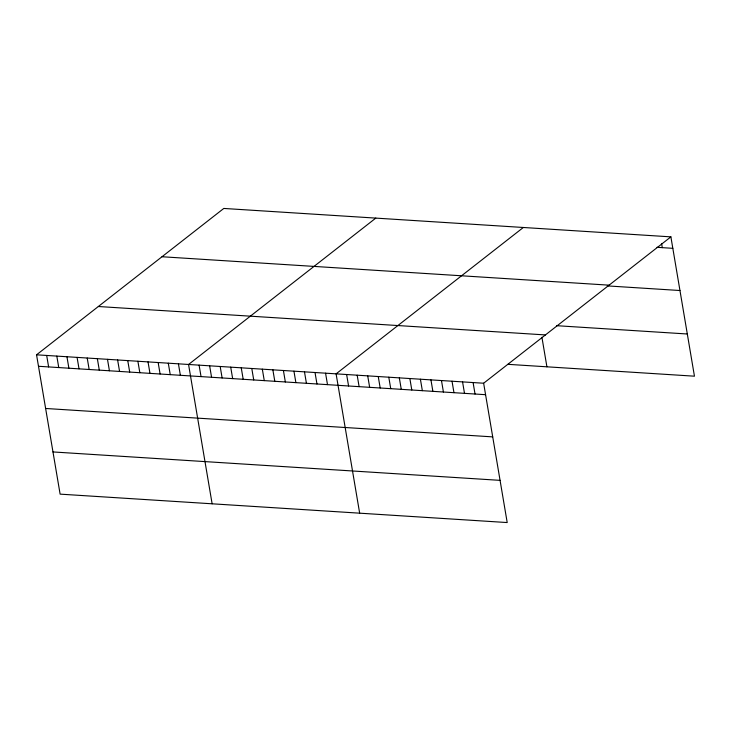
<?xml version="1.0" encoding="UTF-8"?>
<svg xmlns="http://www.w3.org/2000/svg" width="731" height="731" viewBox="0 0 731 731"><rect width="100%" height="100%" fill="white"/><g stroke="black" fill="none" stroke-linecap="round" stroke-linejoin="round"><path stroke-width="1.1" d="M670.884 236.862L483.639 383.227L507.204 522.555L60.116 494.138L36.55 354.809L223.796 208.445L670.884 236.862L694.45 376.191L507.917 364.33M375.807 218.103L188.561 364.477L212.127 503.805M523.35 227.478L336.096 373.852L359.661 513.18M657.014 247.316L672.822 248.321M162.008 256.745L609.097 285.163M607.242 285.894L679.958 290.518M556.638 325.688L687.314 333.994M98.347 306.508L545.427 334.926M36.55 354.809L483.639 383.227M38.487 366.277L485.576 394.694M45.624 408.474L492.712 436.882M52.979 451.941L500.068 480.358M661.582 243.478L662.286 247.645M541.918 337.274L546.916 366.807M473.094 382.56L475.031 394.018M462.559 381.893L464.496 393.351M452.023 381.216L453.96 392.684M441.478 380.549L443.415 392.008M430.943 379.882L432.88 391.341M420.407 379.215L422.344 390.674M409.863 378.539L411.8 389.998M399.327 377.872L401.264 389.331M388.791 377.205L390.729 388.664M378.247 376.529L380.193 387.987M367.711 375.862L369.648 387.32M357.176 375.195L359.113 386.653M346.631 374.519L348.577 385.986M325.56 373.185L327.497 384.643M315.024 372.508L316.962 383.976M304.48 371.841L306.417 383.3M293.944 371.174L295.881 382.633M283.409 370.507L285.346 381.966M272.864 369.831L274.801 381.29M262.328 369.164L264.266 380.623M251.793 368.497L253.73 379.956M241.248 367.821L243.185 379.288M230.713 367.154L232.65 378.612M220.177 366.487L222.114 377.945M209.633 365.811L211.57 377.278M199.097 365.144L201.034 376.602M178.428 363.828L180.365 375.295M168.294 363.188L170.232 374.647M158.161 362.539L160.098 374.007M148.028 361.9L149.965 373.358M137.885 361.251L139.831 372.719M127.751 360.611L129.698 372.07M117.618 359.963L119.564 371.43M107.484 359.323L109.422 370.781M97.351 358.674L99.288 370.142M87.217 358.035L89.155 369.493M77.084 357.386L79.021 368.853M66.95 356.746L68.888 368.205M56.817 356.098L58.754 367.565M46.683 355.458L48.621 366.916"/></g></svg>
